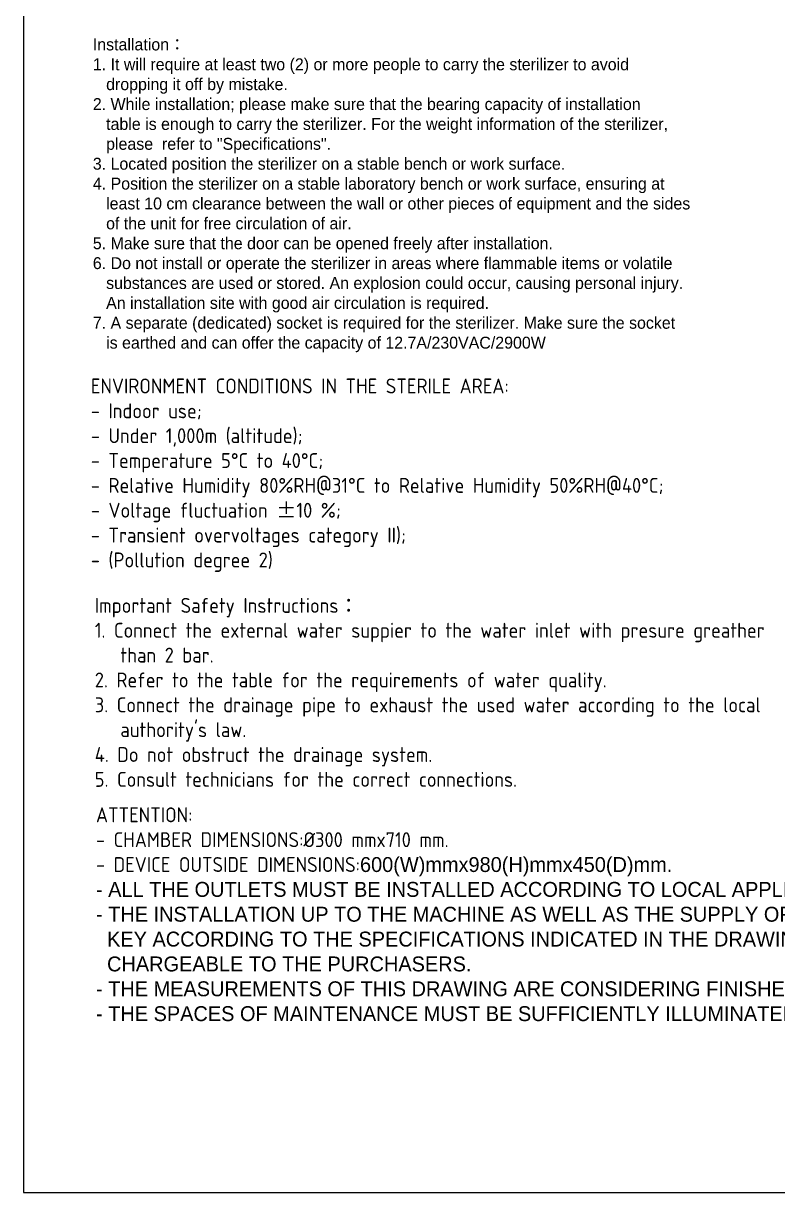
# Model space of a CAD drawing. Header units: millimetres. Extents: x 0 to 5860, y 0 to 4120.
# Drawn here: x 0 to 1687, y 0 to 2614 of the extents above; entities that cross this region are included whole.
import ezdxf

# ---------------------------------------------------------------- set-up
doc = ezdxf.new("R2010")
doc.units = ezdxf.units.MM
doc.layers.add('D', color=3, linetype='Continuous', lineweight=13)
doc.layers.add('F', color=7, linetype='Continuous', lineweight=15)
doc.styles.add('STU25', font='isocp2.shx')

msp = doc.modelspace()

# ---------------------------------------------------------------- linework, layer by layer
at = {"layer": 'F', "color": 6}
msp.add_lwpolyline([(0, 4120), (0, 0), (5860, 0), (5860, 4120)], close=True, dxfattribs=at)

# ---------------------------------------------------------------- texts
at = {"layer": 'D', "color": 11, "attachment_point": 1, "style": 'STU25'}
for s, insert, char_height in [('{\\Farsimp.shx|c0;Installation\\f標楷體|b0|i0|c136|p65;：\\P\\FARISOP2.SHX|c0;1. It will require at least two (2) or more people to carry the sterilizer to avoid\\P   dropping it off by mistake.\\P2. While installation; please make sure that the bearing capacity of installation \\P   table is enough to carry the sterilizer. For the weight information of the sterilizer, \\P   please  refer to "Specifications".\\P3. Located position the sterilizer on a stable bench or work surface.\\P4. Position the sterilizer on a stable laboratory bench or work surface, ensuring at \\P   least 10 cm clearance between the wall or other pieces of equipment and the sides \\P   of the unit for free circulation of air.\\P5. Make sure that the door can be opened freely after installation.\\P6. Do not install or operate the sterilizer in areas where flammable items or volatile \\P   substances are used or stored. An explosion could occur, causing personal injury. \\P   An installation site with good air circulation is required.\\P7. A separate (dedicated) socket is required for the sterilizer. Make sure the socket \\P   is earthed and can offer the capacity of 12.7A/230VAC/2900W }', (155.315, 2580.524), 26.66667), ('ENVIRONMENT CONDITIONS IN THE STERILE AREA:\\P- Indoor use;\\P- Under 1,000m (altitude);\\P- Temperature 5%%dC to 40%%dC;\\P- Relative Humidity 80%RH@31%%dC to Relative Humidity 50%RH@40%%dC;\\P- Voltage fluctuation {\\f標楷體|b0|i0|c136|p65;±}10 %;\\P- Transient overvoltages category II);\\P- (Pollution degree 2)', (150.798, 1820.202), 33.33333), ("Important Safety Instructions{\\f標楷體|b0|i0|c136|p65;：\\P}1. Connect the external water suppier to the water inlet with presure greather\\P   than 2 bar.\\P2. Refer to the table for the requirements of water quality.\\P3. Connect the drainage pipe to exhaust the used water according to the local \\P   authority's law.\\P4. Do not obstruct the drainage system.\\P5. Consult technicians for the correct connections.", (159.685, 1329.577), 33.33333), ('{ATTENTION:\\P- CHAMBER DIMENSIONS:%%C300 mmx710 mm.\\P- DEVICE OUTSIDE DIMENSIONS:\\FARISOP1.SHX|c0;600\\FARISOP2.SHX|c0;(W)mmx980(H)mmx450(D)mm.\\P- ALL THE OUTLETS MUST BE INSTALLED ACCORDING TO LOCAL APPLICABLE NORMS.\\P- THE INSTALLATION UP TO THE MACHINE AS WELL AS THE SUPPLY OF ACCESSIBLE \\P  KEY ACCORDING TO THE SPECIFICATIONS INDICATED IN THE DRAWING, ARE \\P  CHARGEABLE TO THE PURCHASERS. \\P- THE MEASUREMENTS OF THIS DRAWING ARE CONSIDERING FINISHED WALLS.\\P- THE SPACES OF MAINTENANCE MUST BE SUFFICIENTLY ILLUMINATED.}', (162.382, 861.352), 33.33333)]:
    msp.add_mtext(s, dxfattribs=dict(at, insert=insert, char_height=char_height))

doc.saveas('drawing.dxf')
